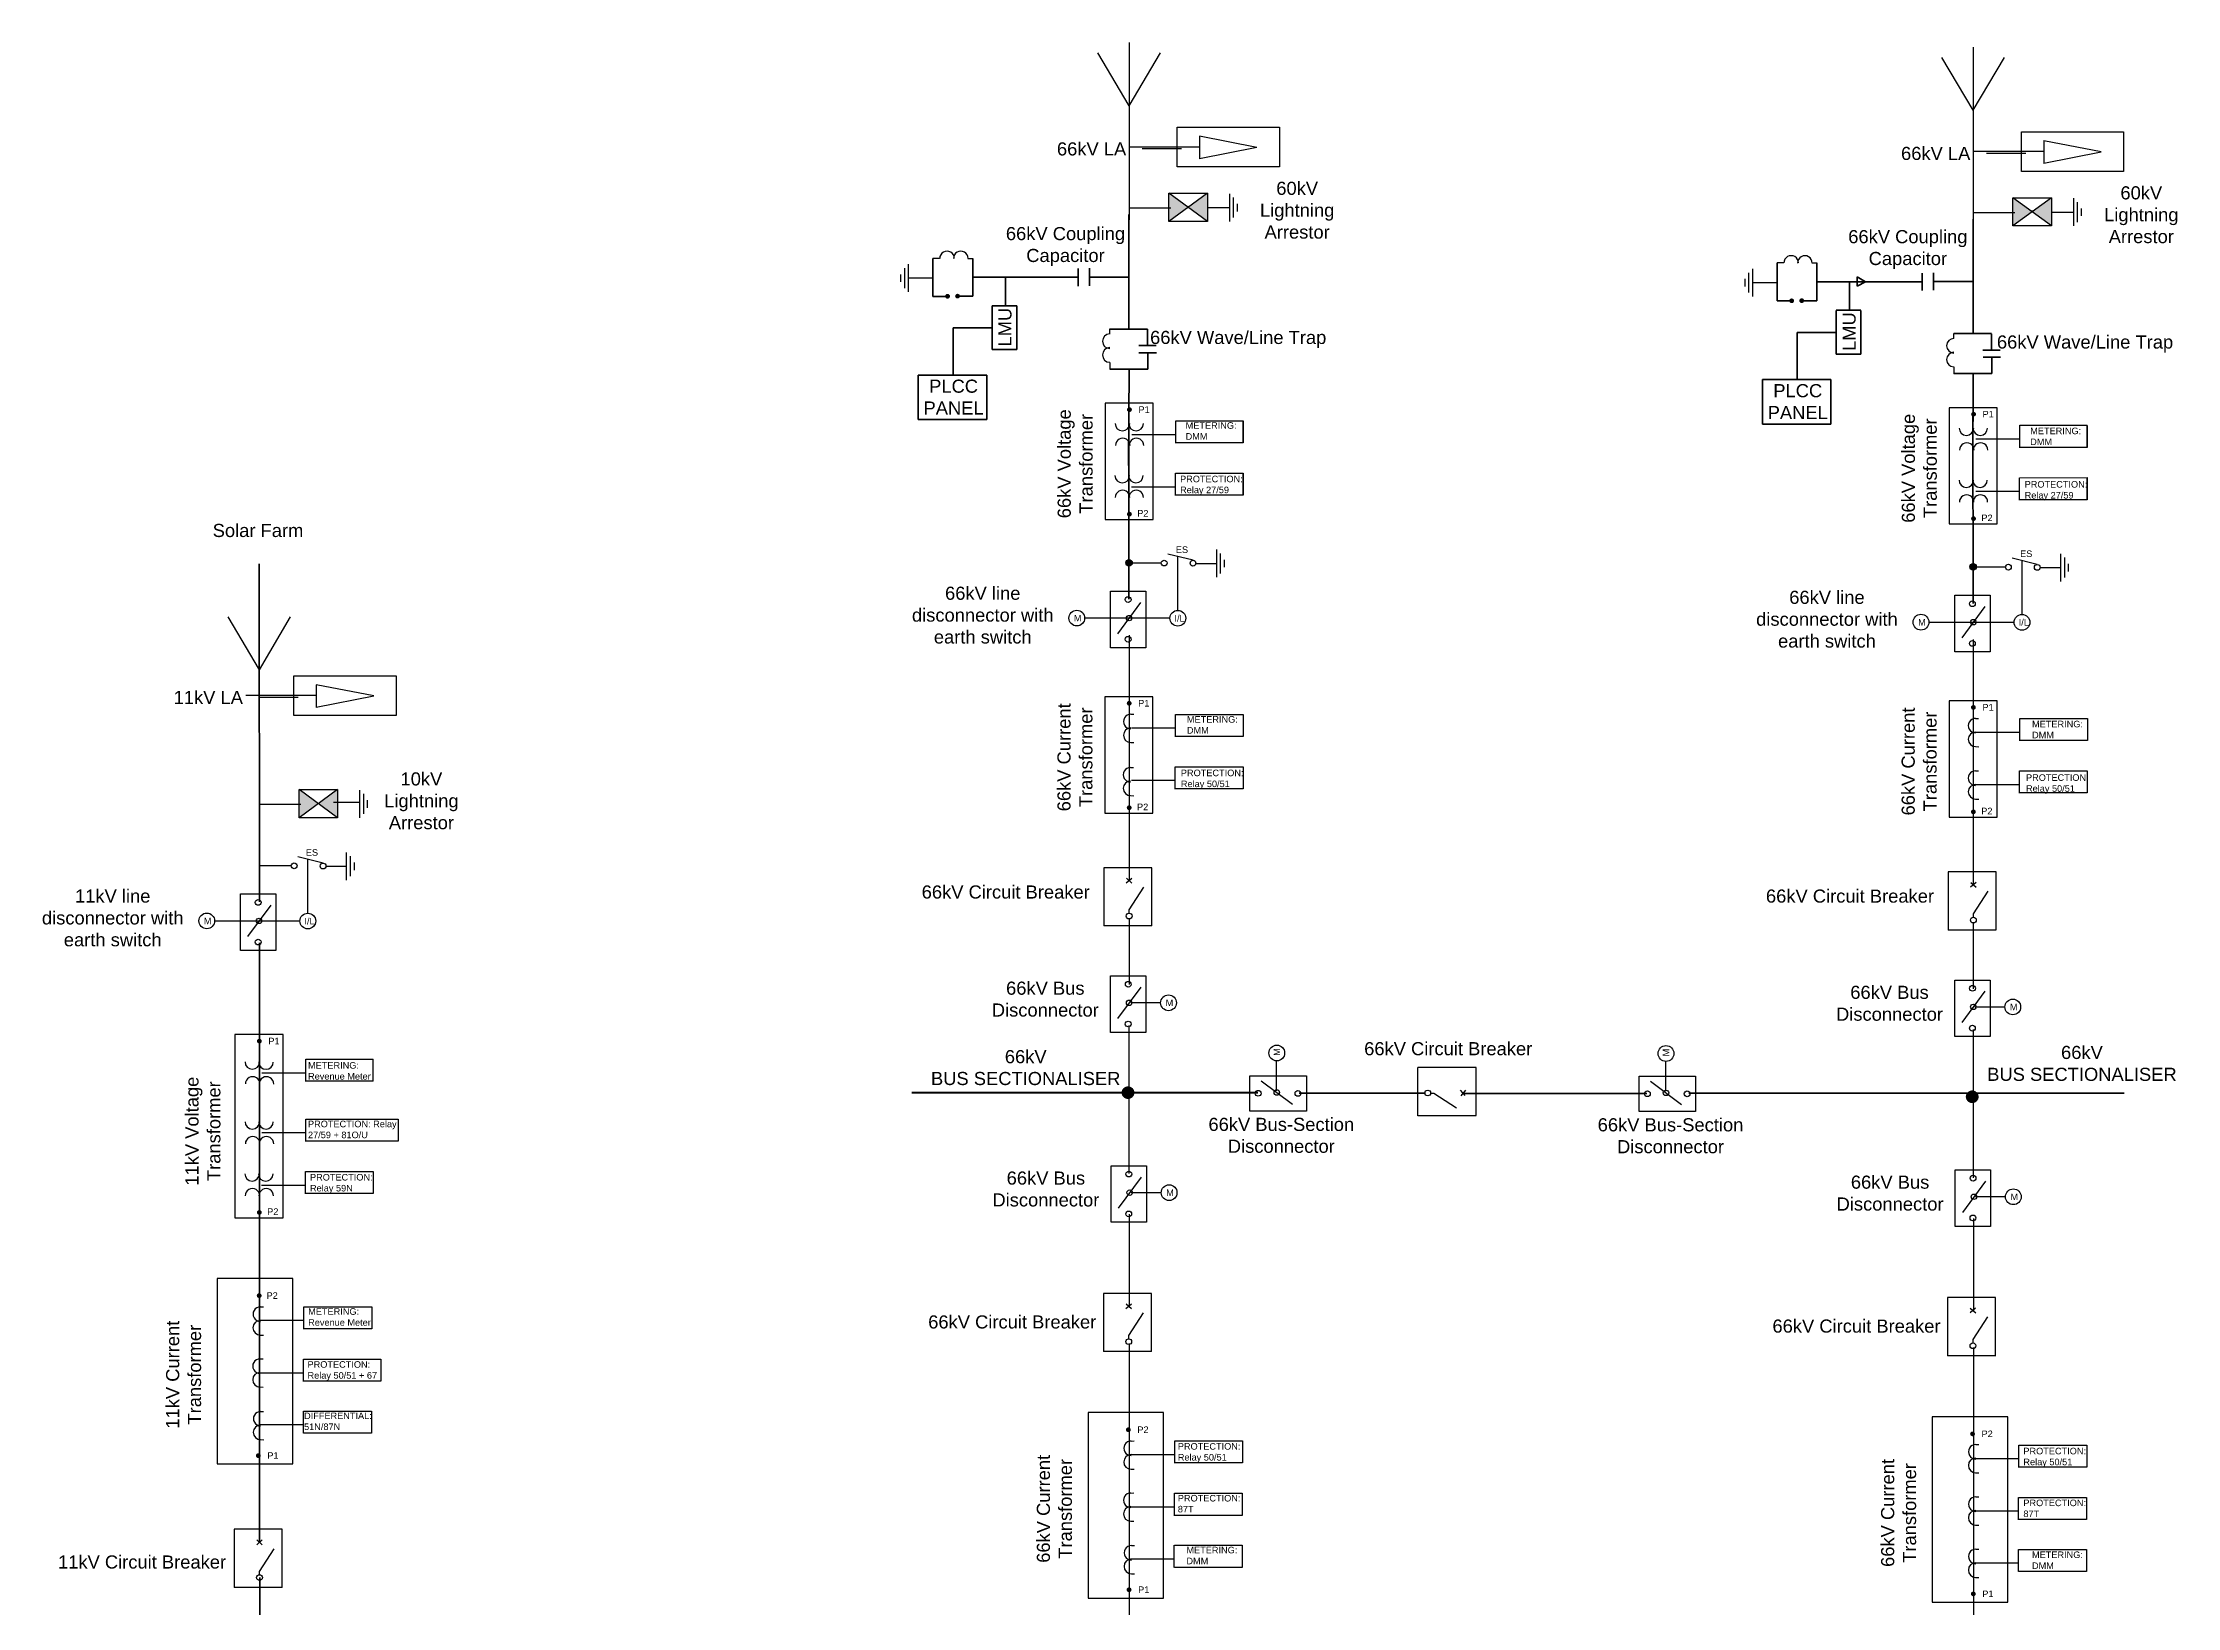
# Model space of a CAD drawing. Header units: millimetres. Extents: x 2286 to 2753, y 1507 to 2073.
# Drawn here: x 2293.1 to 2699.8, y 1775 to 2073.2 of the extents above; entities that cross this region are included whole.
import ezdxf

# ---------------------------------------------------------------- set-up
doc = ezdxf.new("R2010")
doc.units = ezdxf.units.MM
doc.layers.add('Equipment', color=150, linetype='Continuous')
doc.layers.add('LT line', color=3, linetype='Continuous')
doc.styles.get("Standard").update_dxf_attribs({"font": 'arial.ttf'})

# ---------------------------------------------------------------- blocks, each defined once
blk = doc.blocks.new('Line Disconnector with ES')
for p, q in [((2660.9, 1973.3), (2667.02, 1973.3)), ((2673.07, 1973.75), (2668.3, 1974.93)), ((2670.19, 1964.21), (2670.19, 1974.41)), ((2673.56, 1973.17), (2677.54, 1973.17)), ((2652.39, 1962.77), (2668.7, 1962.77))]:
    blk.add_line(p, q)
for centre in [(2650.92, 1962.74), (2670.17, 1962.71)]:
    blk.add_circle(centre, 1.5)
at = {"layer": 'Equipment', "color": 0}
blk.add_line((2663.1, 1965.71), (2658.68, 1959.77), dxfattribs=at)
blk.add_lwpolyline([(2657.35, 1967.86), (2664.07, 1967.86), (2664.07, 1957.1), (2657.35, 1957.1)], close=True, dxfattribs=at)
for centre, radius in [((2667.57, 1973.23), 0.55), ((2673.07, 1973.19), 0.55), ((2660.71, 1966.26), 0.55), ((2660.89, 1962.74), 0.525), ((2660.71, 1958.7), 0.55)]:
    blk.add_circle(centre, radius, dxfattribs=at)
at = {"layer": 'LT line', "color": 0}
for p, q in [((2677.57, 1970.51), (2677.57, 1975.79)), ((2678.31, 1971.26), (2678.31, 1975.04)), ((2679.04, 1972.43), (2679.04, 1973.87))]:
    blk.add_line(p, q, dxfattribs=at)
at = {"char_height": 1.25, "attachment_point": 1}
for s, width, insert in [('ES', 0.4788, (2669.8, 1976.41)), ('M', 0.4788, (2650.37, 1963.35)), ('I/L', 1.25, (2669.53, 1963.32))]:
    blk.add_mtext_dynamic_manual_height_columns(s, width=width, gutter_width=6.25, heights=[0], dxfattribs=dict(at, insert=insert))
blk = doc.blocks.new('Circuit Breaker')
for p, q in [((2665.22, 1915.17), (2656.07, 1915.17)), ((2656.07, 1915.17), (2656.07, 1904.06)), ((2661.41, 1913.13), (2660.37, 1912.21)), ((2660.4, 1913.15), (2661.42, 1912.25)), ((2660.9, 1907.13), (2663.7, 1911.47)), ((2665.22, 1904.09), (2665.22, 1915.17)), ((2665.22, 1904.06), (2656.07, 1904.06)), ((2660.9, 1906.42), (2660.9, 1907.13))]:
    blk.add_line(p, q)
at = {"layer": 'Equipment', "color": 0}
blk.add_circle((2660.9, 1905.96), 0.55, dxfattribs=at)
blk = doc.blocks.new('Line Disconnector')
blk.add_line((2661.32, 1853.26), (2667.01, 1853.26))
blk.add_circle((2668.52, 1853.23), 1.5)
at = {"layer": 'Equipment', "color": 0}
blk.add_line((2663.21, 1856.2), (2658.8, 1850.26), dxfattribs=at)
blk.add_lwpolyline([(2657.46, 1858.35), (2664.18, 1858.35), (2664.18, 1847.59), (2657.46, 1847.59)], close=True, dxfattribs=at)
for centre in [(2660.84, 1856.78), (2660.82, 1849.19)]:
    blk.add_circle(centre, 0.55, dxfattribs=at)
at = {"insert": (2667.97, 1853.84), "char_height": 1.25, "attachment_point": 1}
blk.add_mtext_dynamic_manual_height_columns('M', width=0.4788, gutter_width=6.25, heights=[0], dxfattribs=at)
blk = doc.blocks.new('Current Transformer')
for p, q in [((2661.31, 1944.39), (2661.9, 1944.41)), ((2661.31, 1939.03), (2661.93, 1939.01))]:
    blk.add_line(p, q)
at = {"layer": 'Equipment', "color": 0}
for centre, radius, start, end in [((2661.31, 1943.02), 1.38, 89.3953, 270.4059), ((2661.32, 1940.42), 1.39, 89.9015, 269.9015)]:
    blk.add_arc(centre, radius, start, end, dxfattribs=at)
blk = doc.blocks.new('LMU')
h = blk.add_hatch(color=256)
h.dxf.hatch_style = 1
h.paths.add_polyline_path([(2626.3, 2024.44, 0.417585), (2625.82, 2023.99, 0.417585), (2626.3, 2023.54)])
h.paths.add_polyline_path([(2626.3, 2024.44), (2626.3, 2023.54, 0.395562), (2626.75, 2023.99, 0.395562)])
h = blk.add_hatch(color=256)
h.dxf.hatch_style = 1
h.paths.add_polyline_path([(2628.21, 2024.47, 0.417585), (2627.73, 2024.02, 0.417585), (2628.21, 2023.56)])
h.paths.add_polyline_path([(2628.21, 2024.47), (2628.21, 2023.56, 0.395562), (2628.66, 2024.02, 0.395562)])
for p, q in [((2624.76, 2031.2), (2623.49, 2031.2)), ((2630.16, 2031.2), (2631.11, 2031.2)), ((2623.5, 2027.43), (2618.84, 2027.43))]:
    blk.add_line(p, q)
at = {"lineweight": 35}
for p, q in [((2623.5, 2023.97), (2623.5, 2031.2)), ((2631.11, 2031.21), (2631.11, 2024.01)), ((2640.43, 2027.61), (2631.12, 2027.61)), ((2637.32, 2027.58), (2637.32, 2022.08)), ((2640.37, 2027.6), (2638.74, 2028.57)), ((2638.74, 2028.57), (2638.74, 2026.77)), ((2638.74, 2026.77), (2640.37, 2027.62)), ((2626.6, 2023.97), (2623.5, 2023.97)), ((2627.99, 2024.01), (2631.09, 2024.01)), ((2639.47, 2022.18), (2634.76, 2022.18)), ((2634.76, 2022.16), (2634.76, 2013.84)), ((2637.32, 2022.18), (2639.47, 2022.18)), ((2639.47, 2013.84), (2639.47, 2022.16)), ((2634.76, 2013.84), (2639.47, 2013.84))]:
    blk.add_line(p, q, dxfattribs=at)
at = {"layer": 'Equipment', "color": 0}
for centre in [(2626.19, 2031.2), (2628.8, 2031.19)]:
    blk.add_arc(centre, 1.39, 359.9015, 179.9015, dxfattribs=at)
at = {"layer": 'LT line', "color": 0}
for p, q in [((2618.07, 2029.34), (2618.07, 2025.56)), ((2618.81, 2030.09), (2618.81, 2024.81)), ((2617.34, 2028.17), (2617.34, 2026.73))]:
    blk.add_line(p, q, dxfattribs=at)
at = {"insert": (2635.97, 2013.08), "char_height": 2.5, "attachment_point": 1, "rotation": 90}
blk.add_mtext_dynamic_manual_height_columns('\\pxqc;LMU', width=10.0734, gutter_width=12.5, heights=[3.82], dxfattribs=at)
blk = doc.blocks.new('PLCC')
at = {"lineweight": 35}
for p, q in [((2633.75, 2008.97), (2620.72, 2008.97)), ((2620.72, 2008.97), (2620.72, 2000.48)), ((2633.75, 2000.48), (2633.75, 2008.97)), ((2620.72, 2000.48), (2633.75, 2000.48))]:
    blk.add_line(p, q, dxfattribs=at)
at = {"insert": (2621.64, 2008.11), "char_height": 2.5, "attachment_point": 1}
blk.add_mtext_dynamic_manual_height_columns('\\pxqc;PLCC PANEL', width=11.6038, gutter_width=12.5, heights=[7.54], dxfattribs=at)
blk = doc.blocks.new('Voltage Transformer')
at = {"layer": 'Equipment', "color": 0}
for centre, start, end in [((2659.59, 1999.74), 179.9015, 359.9015), ((2659.66, 1995.54), 359.9015, 179.9015), ((2662.2, 1999.74), 179.9015, 359.9015), ((2662.27, 1995.53), 359.9015, 179.9015)]:
    blk.add_arc(centre, 1.39, start, end, dxfattribs=at)
blk = doc.blocks.new('Wave Trap')
at = {"lineweight": 35}
for p, q in [((2657.17, 2017.73), (2664.37, 2017.73)), ((2664.37, 2014.6), (2664.37, 2017.71)), ((2662.7, 2014.6), (2666.03, 2014.6)), ((2666.08, 2013.22), (2662.75, 2013.22)), ((2664.41, 2013.22), (2664.41, 2010.12)), ((2664.41, 2010.12), (2657.18, 2010.12))]:
    blk.add_line(p, q, dxfattribs=at)
for p, q in [((2657.18, 2016.78), (2657.18, 2017.73)), ((2657.18, 2011.38), (2657.18, 2010.1))]:
    blk.add_line(p, q)
at = {"layer": 'Equipment', "color": 0}
for centre in [(2657.19, 2015.41), (2657.18, 2012.8)]:
    blk.add_arc(centre, 1.39, 89.9015, 269.9015, dxfattribs=at)
blk = doc.blocks.new('Coupling capacitor')
at = {"lineweight": 35}
for p, q in [((2651.16, 2025.94), (2651.16, 2029.28)), ((2653.32, 2029.33), (2653.32, 2025.99)), ((2637.45, 2027.61), (2651.04, 2027.61)), ((2653.32, 2027.66), (2660.83, 2027.66))]:
    blk.add_line(p, q, dxfattribs=at)
blk = doc.blocks.new('DMM')
for p, q in [((2508.95, 1996.86), (2508.95, 2001.12)), ((2508.95, 2001.12), (2521.78, 2001.12)), ((2521.78, 1996.91), (2508.95, 1996.91))]:
    blk.add_line(p, q)
at = {"lineweight": 35}
blk.add_line((2521.78, 2001.09), (2521.78, 1996.93), dxfattribs=at)
at = {"insert": (2510.83, 2000.85), "char_height": 1.25, "width": 8.9777, "attachment_point": 1}
blk.add_mtext('METERING: DMM', dxfattribs=at)
blk = doc.blocks.new('Relay 27 59')
for p, q in [((2508.9, 1991.14), (2521.78, 1991.15)), ((2508.9, 1986.87), (2508.9, 1991.14)), ((2521.78, 1986.92), (2508.9, 1986.93))]:
    blk.add_line(p, q)
at = {"lineweight": 35}
blk.add_line((2521.78, 1991.15), (2521.78, 1986.92), dxfattribs=at)
at = {"insert": (2509.77, 1990.66), "char_height": 1.25, "width": 11.1698, "attachment_point": 1}
blk.add_mtext('PROTECTION: Relay 27/59', dxfattribs=at)
blk = doc.blocks.new('Relay 50 51')
for p, q in [((2508.85, 1930.92), (2508.85, 1935.18)), ((2508.85, 1935.18), (2521.76, 1935.18)), ((2521.76, 1935.18), (2521.76, 1930.97)), ((2521.76, 1930.97), (2508.85, 1930.97))]:
    blk.add_line(p, q)
at = {"insert": (2509.92, 1934.64), "char_height": 1.25, "width": 11.1698, "attachment_point": 1}
blk.add_mtext('PROTECTION: Relay 50/51', dxfattribs=at)
blk = doc.blocks.new('87T')
for p, q in [((2508.69, 1792.45), (2508.69, 1796.72)), ((2508.69, 1796.72), (2521.6, 1796.72)), ((2521.6, 1796.72), (2521.6, 1792.51)), ((2521.6, 1792.51), (2508.69, 1792.51))]:
    blk.add_line(p, q)
at = {"insert": (2509.34, 1796.41), "char_height": 1.25, "width": 11.1698, "attachment_point": 1}
blk.add_mtext('PROTECTION: 87T', dxfattribs=at)
blk = doc.blocks.new('Revenue Meter')
for p, q in [((2343.2, 1875.18), (2343.2, 1879.45)), ((2343.2, 1879.45), (2356.02, 1879.45)), ((2355.98, 1879.45), (2355.98, 1875.24)), ((2356.02, 1875.24), (2343.2, 1875.24))]:
    blk.add_line(p, q)
at = {"insert": (2343.64, 1878.9), "char_height": 1.25, "width": 16.4983, "attachment_point": 1}
blk.add_mtext('METERING: Revenue Meter', dxfattribs=at)
blk = doc.blocks.new('relay 27 59 and 81 OU')
for p, q in [((2343.2, 1863.78), (2343.2, 1868.04)), ((2343.2, 1868.04), (2360.79, 1868.04)), ((2360.79, 1868.04), (2360.79, 1863.83)), ((2360.79, 1863.83), (2343.2, 1863.83))]:
    blk.add_line(p, q)
at = {"insert": (2343.63, 1867.73), "char_height": 1.25, "width": 18.2157, "attachment_point": 1}
blk.add_mtext('PROTECTION: Relay 27/59 + 81O/U', dxfattribs=at)
blk = doc.blocks.new('Relay 59N')
for p, q in [((2343.14, 1858.05), (2356.02, 1858.07)), ((2343.14, 1853.79), (2343.14, 1858.05)), ((2356.04, 1858.07), (2356.04, 1853.84)), ((2356.02, 1853.84), (2343.14, 1853.85))]:
    blk.add_line(p, q)
at = {"insert": (2344.01, 1857.58), "char_height": 1.25, "width": 11.1698, "attachment_point": 1}
blk.add_mtext('PROTECTION: Relay 59N', dxfattribs=at)
blk = doc.blocks.new('Relay 50 51 and 67')
for p, q in [((2342.8, 1818.02), (2342.8, 1822.29)), ((2342.8, 1822.29), (2357.51, 1822.29)), ((2357.51, 1822.29), (2357.51, 1818.08)), ((2357.51, 1818.08), (2342.8, 1818.08))]:
    blk.add_line(p, q)
at = {"insert": (2343.54, 1821.9), "char_height": 1.25, "width": 15.792, "attachment_point": 1}
blk.add_mtext('PROTECTION: Relay 50/51 + 67', dxfattribs=at)
blk = doc.blocks.new('Differential 51N 87')
for p, q in [((2342.75, 1808.18), (2342.75, 1812.39)), ((2342.79, 1812.39), (2355.7, 1812.39)), ((2355.7, 1812.39), (2355.7, 1808.18)), ((2355.7, 1808.18), (2342.79, 1808.18))]:
    blk.add_line(p, q)
at = {"insert": (2342.88, 1812.11), "char_height": 1.25, "width": 11.1698, "attachment_point": 1}
blk.add_mtext('DIFFERENTIAL: 51N/87N', dxfattribs=at)

msp = doc.modelspace()

# ---------------------------------------------------------------- hatches: boundary and pattern name
h = msp.add_hatch(color=256)
h.dxf.hatch_style = 1
h.paths.add_polyline_path([(2465.49, 2025.31, 0.417585), (2465, 2024.85, 0.417585), (2465.49, 2024.4)])
h.paths.add_polyline_path([(2465.49, 2025.31), (2465.49, 2024.4, 0.395562), (2465.94, 2024.85, 0.395562)])
h = msp.add_hatch(color=256)
h.dxf.hatch_style = 1
h.paths.add_polyline_path([(2467.4, 2025.33, 0.417585), (2466.91, 2024.88, 0.417585), (2467.4, 2024.43)])
h.paths.add_polyline_path([(2467.4, 2025.33), (2467.4, 2024.43, 0.395562), (2467.84, 2024.88, 0.395562)])
h = msp.add_hatch(color=256)
h.dxf.hatch_style = 1
h.paths.add_polyline_path([(2500.14, 2003.7, 0.417585), (2499.65, 2003.24, 0.417585), (2500.14, 2002.79)])
h.paths.add_polyline_path([(2500.14, 2003.7), (2500.14, 2002.79, 0.395562), (2500.59, 2003.24, 0.395562)])
h = msp.add_hatch(color=256)
h.dxf.hatch_style = 1
h.paths.add_polyline_path([(2660.95, 2002.83, 0.417585), (2660.47, 2002.38, 0.417585), (2660.95, 2001.93)])
h.paths.add_polyline_path([(2660.95, 2002.83), (2660.95, 2001.93, 0.395562), (2661.4, 2002.38, 0.395562)])
h = msp.add_hatch(color=256)
h.dxf.hatch_style = 1
h.paths.add_polyline_path([(2500.14, 1983.79, 0.417585), (2499.65, 1983.33, 0.417585), (2500.14, 1982.88)])
h.paths.add_polyline_path([(2500.14, 1983.79), (2500.14, 1982.88, 0.395562), (2500.59, 1983.33, 0.395562)])
h = msp.add_hatch(color=256)
h.dxf.hatch_style = 1
h.paths.add_polyline_path([(2660.95, 1982.92, 0.417585), (2660.47, 1982.47, 0.417585), (2660.95, 1982.02)])
h.paths.add_polyline_path([(2660.95, 1982.92), (2660.95, 1982.02, 0.395562), (2661.4, 1982.47, 0.395562)])
h = msp.add_hatch(color=256)
h.dxf.hatch_style = 1
h.paths.add_polyline_path([(2500.06, 1974.67, 0.417585), (2499.42, 1974.06, 0.417585), (2500.06, 1973.46)])
h.paths.add_polyline_path([(2500.06, 1974.67), (2500.06, 1973.46, 0.395562), (2500.66, 1974.06, 0.395562)])
h = msp.add_hatch(color=256)
h.dxf.hatch_style = 1
h.paths.add_polyline_path([(2660.89, 1973.89, 0.417585), (2660.25, 1973.28, 0.417585), (2660.89, 1972.68)])
h.paths.add_polyline_path([(2660.89, 1973.89), (2660.89, 1972.68, 0.395562), (2661.49, 1973.28, 0.395562)])
h = msp.add_hatch(color=256)
h.dxf.hatch_style = 1
h.paths.add_polyline_path([(2500.09, 1947.74, 0.417585), (2499.61, 1947.29, 0.417585), (2500.09, 1946.83)])
h.paths.add_polyline_path([(2500.09, 1947.74), (2500.09, 1946.83, 0.395562), (2500.54, 1947.29, 0.395562)])
h = msp.add_hatch(color=256)
h.dxf.hatch_style = 1
h.paths.add_polyline_path([(2660.93, 1946.96, 0.417585), (2660.44, 1946.5, 0.417585), (2660.93, 1946.05)])
h.paths.add_polyline_path([(2660.93, 1946.96), (2660.93, 1946.05, 0.395562), (2661.37, 1946.5, 0.395562)])
h = msp.add_hatch(color=256)
h.dxf.hatch_style = 1
h.paths.add_polyline_path([(2500.09, 1927.83, 0.417585), (2499.61, 1927.38, 0.417585), (2500.09, 1926.92)])
h.paths.add_polyline_path([(2500.09, 1927.83), (2500.09, 1926.92, 0.395562), (2500.54, 1927.38, 0.395562)])
h = msp.add_hatch(color=256)
h.dxf.hatch_style = 1
h.paths.add_polyline_path([(2660.93, 1927.05, 0.417585), (2660.44, 1926.59, 0.417585), (2660.93, 1926.14)])
h.paths.add_polyline_path([(2660.93, 1927.05), (2660.93, 1926.14, 0.395562), (2661.37, 1926.59, 0.395562)])
h = msp.add_hatch(color=256)
h.dxf.hatch_style = 1
h.paths.add_polyline_path([(2334.38, 1883.36, 0.417585), (2333.9, 1882.9, 0.417585), (2334.38, 1882.45)])
h.paths.add_polyline_path([(2334.38, 1883.36), (2334.38, 1882.45, 0.395562), (2334.83, 1882.9, 0.395562)])
h = msp.add_hatch(color=256)
h.dxf.hatch_style = 1
h.paths.add_polyline_path([(2499.9, 1874.28, 0.417585), (2498.61, 1873.08, 0.417585), (2499.9, 1871.87)])
h.paths.add_polyline_path([(2499.9, 1874.28), (2499.9, 1871.87, 0.395562), (2501.1, 1873.08, 0.395562)])
h = msp.add_hatch(color=256)
h.dxf.hatch_style = 1
h.paths.add_polyline_path([(2660.74, 1873.5, 0.417585), (2659.45, 1872.29, 0.417585), (2660.74, 1871.08)])
h.paths.add_polyline_path([(2660.74, 1873.5), (2660.74, 1871.08, 0.395562), (2661.93, 1872.29, 0.395562)])
h = msp.add_hatch(color=256)
h.dxf.hatch_style = 1
h.paths.add_polyline_path([(2334.38, 1850.7, 0.417585), (2333.9, 1850.25, 0.417585), (2334.38, 1849.8)])
h.paths.add_polyline_path([(2334.38, 1850.7), (2334.38, 1849.8, 0.395562), (2334.83, 1850.25, 0.395562)])
h = msp.add_hatch(color=256)
h.dxf.hatch_style = 1
h.paths.add_polyline_path([(2334.35, 1834.85, 0.417585), (2333.86, 1834.39, 0.417585), (2334.35, 1833.94)])
h.paths.add_polyline_path([(2334.35, 1834.85), (2334.35, 1833.94, 0.395562), (2334.8, 1834.39, 0.395562)])
h = msp.add_hatch(color=256)
h.dxf.hatch_style = 1
h.paths.add_polyline_path([(2499.93, 1809.28, 0.417585), (2499.45, 1808.82, 0.417585), (2499.93, 1808.37)])
h.paths.add_polyline_path([(2499.93, 1809.28), (2499.93, 1808.37, 0.395562), (2500.38, 1808.82, 0.395562)])
h = msp.add_hatch(color=256)
h.dxf.hatch_style = 1
h.paths.add_polyline_path([(2660.76, 1808.49, 0.417585), (2660.28, 1808.04, 0.417585), (2660.76, 1807.59)])
h.paths.add_polyline_path([(2660.76, 1808.49), (2660.76, 1807.59, 0.395562), (2661.21, 1808.04, 0.395562)])
h = msp.add_hatch(color=256)
h.dxf.hatch_style = 1
h.paths.add_polyline_path([(2334.18, 1804.35, 0.417585), (2333.69, 1803.9, 0.417585), (2334.18, 1803.45)])
h.paths.add_polyline_path([(2334.18, 1804.35), (2334.18, 1803.45, 0.395562), (2334.62, 1803.9, 0.395562)])
h = msp.add_hatch(color=256)
h.dxf.hatch_style = 1
h.paths.add_polyline_path([(2500.07, 1778.79, 0.417585), (2499.58, 1778.33, 0.417585), (2500.07, 1777.88)])
h.paths.add_polyline_path([(2500.07, 1778.79), (2500.07, 1777.88, 0.395562), (2500.52, 1778.33, 0.395562)])
h = msp.add_hatch(color=256)
h.dxf.hatch_style = 1
h.paths.add_polyline_path([(2660.9, 1778, 0.417585), (2660.42, 1777.55, 0.417585), (2660.9, 1777.09)])
h.paths.add_polyline_path([(2660.9, 1778), (2660.9, 1777.09, 0.395562), (2661.35, 1777.55, 0.395562)])
at = {"layer": 'Equipment'}
h = msp.add_hatch(color=0, dxfattribs=at)
h.dxf.hatch_style = 1
h.paths.add_polyline_path([(2514.98, 2044.5), (2511.3, 2041.8), (2514.98, 2039.11)])
h.paths.add_polyline_path([(2511.3, 2041.8), (2507.63, 2044.5), (2507.63, 2039.11)])
h = msp.add_hatch(color=0, dxfattribs=at)
h.dxf.hatch_style = 1
h.paths.add_polyline_path([(2675.8, 2043.64), (2672.12, 2040.94), (2675.8, 2038.25)])
h.paths.add_polyline_path([(2672.12, 2040.94), (2668.45, 2043.64), (2668.45, 2038.25)])
h = msp.add_hatch(color=0, dxfattribs=at)
h.dxf.hatch_style = 1
h.paths.add_polyline_path([(2349.28, 1930.85), (2345.6, 1928.15), (2349.28, 1925.46)])
h.paths.add_polyline_path([(2345.6, 1928.15), (2341.92, 1930.85), (2341.92, 1925.46)])

# ---------------------------------------------------------------- linework, layer by layer
for p, q in [((2500.06, 2061.17), (2494.1, 2071.25)), ((2500.06, 2073.19), (2500.06, 2039.41)), ((2500.06, 2061.17), (2506.02, 2071.25)), ((2660.88, 2060.31), (2654.92, 2070.38)), ((2660.88, 2072.32), (2660.88, 2038.55)), ((2660.88, 2060.31), (2666.84, 2070.38)), ((2513.48, 2055.43), (2524.42, 2053.29)), ((2513.48, 2055.38), (2513.48, 2051.04)), ((2674.3, 2054.57), (2685.24, 2052.43)), ((2674.3, 2054.51), (2674.3, 2050.18)), ((2513.43, 2053.29), (2500.06, 2053.29)), ((2502.56, 2053.02), (2510.05, 2053.02)), ((2513.48, 2051.1), (2524.42, 2053.24)), ((2674.24, 2052.43), (2660.88, 2052.43)), ((2663.38, 2052.15), (2670.87, 2052.15)), ((2674.3, 2050.23), (2685.24, 2052.37)), ((2500.06, 2041.69), (2507.98, 2041.69)), ((2514.96, 2041.78), (2519.19, 2041.78)), ((2660.87, 2040.82), (2668.79, 2040.82)), ((2675.77, 2040.91), (2680, 2040.91)), ((2463.94, 2032.07), (2462.67, 2032.07)), ((2469.34, 2032.07), (2470.29, 2032.07)), ((2462.69, 2028.3), (2458.02, 2028.3)), ((2496.36, 2017.64), (2496.36, 2018.59)), ((2496.36, 2012.24), (2496.36, 2010.97)), ((2504.63, 2004.49), (2495.48, 2004.49)), ((2495.48, 2004.49), (2495.48, 1982.33)), ((2504.63, 1982.33), (2504.63, 2004.49)), ((2665.45, 2003.62), (2656.3, 2003.62)), ((2656.3, 2003.62), (2656.3, 1981.46)), ((2665.45, 1981.46), (2665.45, 2003.62)), ((2500.59, 1998.54), (2508.95, 1998.54)), ((2661.4, 1997.68), (2669.77, 1997.68)), ((2669.77, 1995.99), (2669.77, 2000.26)), ((2669.77, 2000.26), (2682.6, 2000.26)), ((2682.6, 1996.05), (2669.77, 1996.05)), ((2669.71, 1990.27), (2682.6, 1990.29)), ((2669.71, 1986.01), (2669.71, 1990.27)), ((2500.53, 1988.56), (2508.9, 1988.56)), ((2661.35, 1987.69), (2669.71, 1987.69)), ((2682.6, 1986.05), (2669.71, 1986.06)), ((2495.48, 1982.33), (2504.63, 1982.33)), ((2656.3, 1981.46), (2665.45, 1981.46)), ((2500.07, 1974.08), (2506.19, 1974.08)), ((2512.24, 1974.54), (2507.46, 1975.72)), ((2509.36, 1964.99), (2509.36, 1975.19)), ((2512.73, 1973.95), (2516.71, 1973.95)), ((2334.36, 1953.67), (2328.41, 1963.75)), ((2334.36, 1953.67), (2340.32, 1963.75)), ((2491.55, 1963.55), (2507.87, 1963.55)), ((2500.06, 1960.24), (2500.06, 1913.54)), ((2660.89, 1959.46), (2660.89, 1912.75)), ((2345.15, 1948.74), (2331.79, 1948.74)), ((2334.29, 1948.47), (2341.77, 1948.47)), ((2345.2, 1950.89), (2356.14, 1948.74)), ((2345.2, 1950.83), (2345.2, 1946.49)), ((2345.2, 1946.55), (2356.14, 1948.69)), ((2504.58, 1948.53), (2495.43, 1948.53)), ((2495.43, 1948.53), (2495.43, 1926.37)), ((2504.58, 1926.37), (2504.58, 1948.53)), ((2500.36, 1945.18), (2500.95, 1945.2)), ((2508.91, 1940.9), (2508.91, 1945.17)), ((2508.91, 1945.17), (2521.82, 1945.17)), ((2521.82, 1945.17), (2521.82, 1940.96)), ((2665.42, 1947.75), (2656.27, 1947.75)), ((2656.27, 1947.75), (2656.27, 1925.59)), ((2665.42, 1925.59), (2665.42, 1947.75)), ((2669.74, 1940.12), (2669.74, 1944.38)), ((2669.74, 1944.38), (2682.65, 1944.38)), ((2682.65, 1944.38), (2682.65, 1940.17)), ((2500.36, 1939.81), (2500.97, 1939.8)), ((2500.54, 1942.58), (2508.91, 1942.58)), ((2521.82, 1940.96), (2508.91, 1940.96)), ((2661.38, 1941.8), (2669.74, 1941.8)), ((2682.65, 1940.17), (2669.74, 1940.17)), ((2500.32, 1935.05), (2500.9, 1935.07)), ((2500.49, 1932.6), (2508.85, 1932.6)), ((2661.31, 1934.39), (2661.9, 1934.41)), ((2661.32, 1931.82), (2669.69, 1931.82)), ((2669.69, 1930.13), (2669.69, 1934.4)), ((2669.69, 1934.4), (2682.6, 1934.4)), ((2682.6, 1934.4), (2682.6, 1930.19)), ((2334.35, 1928.04), (2342.27, 1928.04)), ((2348.49, 1928.41), (2353.52, 1928.41)), ((2500.32, 1929.69), (2500.93, 1929.67)), ((2661.31, 1929.03), (2661.93, 1929.01)), ((2682.6, 1930.19), (2669.69, 1930.19)), ((2495.43, 1926.37), (2504.58, 1926.37)), ((2656.27, 1925.59), (2665.42, 1925.59)), ((2334.39, 1916.37), (2340.44, 1916.37)), ((2346.5, 1916.83), (2341.72, 1918)), ((2343.62, 1907.28), (2343.62, 1917.48)), ((2346.99, 1916.24), (2350.96, 1916.24)), ((2504.38, 1915.95), (2495.23, 1915.95)), ((2495.23, 1915.95), (2495.23, 1904.84)), ((2504.38, 1904.87), (2504.38, 1915.95)), ((2500.57, 1913.91), (2499.53, 1913)), ((2499.56, 1913.94), (2500.59, 1913.03)), ((2500.07, 1907.92), (2502.87, 1912.25)), ((2500.07, 1907.21), (2500.07, 1907.92)), ((2325.81, 1905.84), (2342.12, 1905.84)), ((2504.39, 1904.84), (2495.24, 1904.84)), ((2500.06, 1906.17), (2500.06, 1893.66)), ((2660.89, 1905.39), (2660.89, 1892.88)), ((2500.37, 1890.23), (2506.07, 1890.23)), ((2661.21, 1889.44), (2666.91, 1889.44)), ((2338.87, 1884.15), (2329.72, 1884.15)), ((2329.72, 1884.15), (2329.72, 1849.25)), ((2338.87, 1849.25), (2338.87, 1884.15)), ((2500.03, 1885.89), (2500.03, 1857.65)), ((2660.87, 1885.11), (2660.87, 1856.87)), ((2528.16, 1873.43), (2528.16, 1879.13)), ((2602.31, 1873.34), (2602.31, 1879.04)), ((2334.83, 1876.87), (2343.2, 1876.87)), ((2566.15, 1877.85), (2555.04, 1877.85)), ((2555.04, 1868.69), (2555.04, 1877.84)), ((2566.15, 1868.7), (2566.15, 1877.85)), ((2557.41, 1873.01), (2558.12, 1873.01)), ((2558.12, 1873.01), (2562.45, 1870.21)), ((2564.11, 1872.51), (2563.2, 1873.55)), ((2564.14, 1873.52), (2563.23, 1872.49)), ((2555.07, 1868.7), (2566.15, 1868.7)), ((2334.83, 1865.46), (2343.2, 1865.46)), ((2334.77, 1855.47), (2343.14, 1855.47)), ((2500.48, 1854.04), (2506.18, 1854.04)), ((2329.72, 1849.25), (2338.87, 1849.25)), ((2500.1, 1849.91), (2500.1, 1832.26)), ((2660.93, 1849.12), (2660.93, 1831.48)), ((2340.71, 1837.65), (2326.34, 1837.65)), ((2326.34, 1837.65), (2326.34, 1802.32)), ((2340.71, 1802.32), (2340.71, 1837.65)), ((2504.31, 1834.83), (2495.16, 1834.83)), ((2495.16, 1834.83), (2495.16, 1823.72)), ((2504.31, 1823.76), (2504.31, 1834.83)), ((2334.54, 1832.25), (2335.12, 1832.27)), ((2342.85, 1828.01), (2342.85, 1832.27)), ((2342.85, 1832.27), (2355.77, 1832.27)), ((2355.77, 1832.27), (2355.77, 1828.06)), ((2500.5, 1832.79), (2499.46, 1831.88)), ((2499.49, 1832.82), (2500.51, 1831.91)), ((2499.99, 1826.8), (2502.79, 1831.13)), ((2665.14, 1834.05), (2655.99, 1834.05)), ((2655.99, 1834.05), (2655.99, 1822.94)), ((2661.33, 1832.01), (2660.29, 1831.1)), ((2660.32, 1832.03), (2661.35, 1831.13)), ((2660.83, 1826.01), (2663.63, 1830.35)), ((2665.14, 1822.97), (2665.14, 1834.05)), ((2334.49, 1829.69), (2342.85, 1829.69)), ((2334.54, 1826.88), (2335.15, 1826.86)), ((2355.77, 1828.06), (2342.85, 1828.06)), ((2499.99, 1826.09), (2499.99, 1826.8)), ((2660.83, 1825.31), (2660.83, 1826.01)), ((2334.48, 1822.34), (2335.06, 1822.36)), ((2504.32, 1823.72), (2495.17, 1823.72)), ((2500.09, 1825.28), (2500.09, 1744.06)), ((2665.15, 1822.94), (2656, 1822.94)), ((2660.92, 1824.5), (2660.92, 1743.28)), ((2334.43, 1819.71), (2342.8, 1819.71)), ((2334.48, 1816.98), (2335.09, 1816.96)), ((2334.43, 1809.81), (2342.79, 1809.81)), ((2334.6, 1812.31), (2335.18, 1812.33)), ((2506.6, 1812.09), (2492.23, 1812.09)), ((2492.23, 1812.09), (2492.23, 1776.75)), ((2506.6, 1776.75), (2506.6, 1812.09)), ((2667.44, 1811.3), (2653.07, 1811.3)), ((2653.07, 1811.3), (2653.07, 1775.97)), ((2667.44, 1775.97), (2667.44, 1811.3)), ((2334.6, 1806.95), (2335.21, 1806.93)), ((2500.43, 1806.68), (2501.01, 1806.7)), ((2508.75, 1802.44), (2508.75, 1806.7)), ((2508.75, 1806.7), (2521.66, 1806.7)), ((2521.66, 1806.7), (2521.66, 1802.5)), ((2661.34, 1806.01), (2661.92, 1806.03)), ((2669.58, 1801.66), (2669.58, 1805.92)), ((2669.58, 1805.92), (2682.49, 1805.92)), ((2682.49, 1805.92), (2682.49, 1801.71)), ((2326.34, 1802.32), (2340.71, 1802.32)), ((2500.38, 1804.12), (2508.75, 1804.12)), ((2521.66, 1802.5), (2508.75, 1802.5)), ((2661.21, 1803.34), (2669.58, 1803.34)), ((2682.49, 1801.71), (2669.58, 1801.71)), ((2500.43, 1801.31), (2501.04, 1801.3)), ((2661.34, 1800.64), (2661.95, 1800.63)), ((2500.32, 1794.14), (2508.69, 1794.14)), ((2500.37, 1796.77), (2500.96, 1796.79)), ((2661.34, 1796.03), (2661.92, 1796.05)), ((2669.52, 1791.67), (2669.52, 1795.93)), ((2669.52, 1795.93), (2682.44, 1795.93)), ((2682.44, 1795.93), (2682.44, 1791.73)), ((2338.71, 1789.86), (2329.56, 1789.86)), ((2329.56, 1789.86), (2329.56, 1778.75)), ((2338.71, 1778.78), (2338.71, 1789.86)), ((2500.37, 1791.41), (2500.98, 1791.39)), ((2661.16, 1793.35), (2669.52, 1793.35)), ((2661.34, 1790.67), (2661.95, 1790.65)), ((2682.44, 1791.73), (2669.52, 1791.73)), ((2334.89, 1787.82), (2333.86, 1786.9)), ((2333.89, 1787.84), (2334.91, 1786.93)), ((2334.39, 1781.82), (2337.19, 1786.15)), ((2500.49, 1786.74), (2501.07, 1786.76)), ((2508.65, 1782.61), (2508.65, 1786.82)), ((2508.68, 1786.82), (2521.59, 1786.82)), ((2521.59, 1786.82), (2521.59, 1782.61)), ((2661.34, 1786.05), (2661.92, 1786.07)), ((2669.48, 1781.83), (2669.48, 1786.03)), ((2669.52, 1786.03), (2682.43, 1786.03)), ((2682.43, 1786.03), (2682.43, 1781.83)), ((2334.39, 1781.11), (2334.39, 1781.82)), ((2500.32, 1784.24), (2508.68, 1784.24)), ((2500.49, 1781.38), (2501.1, 1781.36)), ((2521.59, 1782.61), (2508.68, 1782.61)), ((2661.15, 1783.45), (2669.52, 1783.45)), ((2682.43, 1781.83), (2669.52, 1781.83)), ((2338.71, 1778.75), (2329.56, 1778.75)), ((2661.34, 1780.69), (2661.95, 1780.67)), ((2492.23, 1776.75), (2506.6, 1776.75)), ((2653.07, 1775.97), (2667.44, 1775.97))]:
    msp.add_line(p, q)
at = {"lineweight": 35}
for p, q in [((2500.03, 2040.44), (2500.03, 2018.61)), ((2660.85, 2039.57), (2660.85, 2017.75)), ((2462.68, 2024.83), (2462.68, 2032.07)), ((2470.29, 2032.08), (2470.29, 2024.88)), ((2490.34, 2026.81), (2490.34, 2030.14)), ((2492.5, 2030.19), (2492.5, 2026.86)), ((2479.61, 2028.47), (2470.31, 2028.47)), ((2476.5, 2028.44), (2476.5, 2022.94)), ((2476.63, 2028.48), (2490.23, 2028.48)), ((2492.5, 2028.52), (2500.01, 2028.52)), ((2465.79, 2024.83), (2462.68, 2024.83)), ((2467.17, 2024.88), (2470.27, 2024.88)), ((2478.65, 2023.04), (2473.94, 2023.04)), ((2473.94, 2023.02), (2473.94, 2014.71)), ((2476.5, 2023.04), (2478.65, 2023.04)), ((2478.65, 2014.71), (2478.65, 2023.02)), ((2474.03, 2018.82), (2466.54, 2018.82)), ((2466.54, 2018.82), (2466.54, 2009.83)), ((2496.35, 2018.59), (2503.55, 2018.59)), ((2503.55, 2015.47), (2503.55, 2018.57)), ((2634.84, 2017.96), (2627.36, 2017.96)), ((2627.36, 2017.96), (2627.36, 2008.97)), ((2473.94, 2014.71), (2478.65, 2014.71)), ((2501.88, 2015.47), (2505.22, 2015.47)), ((2505.27, 2014.08), (2501.93, 2014.08)), ((2503.6, 2014.08), (2503.6, 2010.98)), ((2472.93, 2009.83), (2459.9, 2009.83)), ((2459.9, 2009.83), (2459.9, 2001.35)), ((2466.54, 2009.83), (2472.93, 2009.83)), ((2472.93, 2001.35), (2472.93, 2009.83)), ((2503.6, 2010.98), (2496.36, 2010.98)), ((2500.06, 2011), (2499.95, 1992.62)), ((2627.36, 2008.97), (2633.75, 2008.97)), ((2660.88, 2010.13), (2660.77, 1991.75)), ((2459.9, 2001.35), (2472.93, 2001.35)), ((2499.99, 2002.96), (2500.03, 1967.15)), ((2660.81, 2002.1), (2660.84, 1966.28)), ((2682.6, 2000.22), (2682.6, 1996.06)), ((2682.6, 1990.29), (2682.6, 1986.05)), ((2334.35, 1973.84), (2334.39, 1909.43)), ((2334.42, 1787.33), (2334.42, 1901.62)), ((2532.44, 1873), (2556.5, 1873)), ((2563.59, 1872.92), (2598.72, 1872.92)), ((2606.71, 1872.97), (2689.61, 1872.97)), ((2334.47, 1771.65), (2334.47, 1780.66))]:
    msp.add_line(p, q, dxfattribs=at)
at = {"lineweight": 211}
msp.add_line((2524.58, 1873.03), (2458.64, 1873.03), dxfattribs=at)
for points in [[(2509.23, 2057.07), (2528.71, 2057.07), (2528.71, 2049.51), (2509.23, 2049.51)], [(2670.04, 2056.2), (2689.52, 2056.2), (2689.52, 2048.65), (2670.04, 2048.65)], [(2340.95, 1952.52), (2360.43, 1952.52), (2360.43, 1944.96), (2340.95, 1944.96)]]:
    msp.add_lwpolyline(points, close=True)
for centre, radius in [((2500.04, 1974.08), 0.622), ((2500.04, 1974.05), 0.622), ((2660.87, 1973.3), 0.622), ((2660.87, 1973.26), 0.622), ((2490.09, 1963.52), 1.5), ((2509.34, 1963.49), 1.5), ((2324.34, 1905.81), 1.5), ((2343.59, 1905.78), 1.5), ((2507.57, 1890.2), 1.5), ((2668.41, 1889.41), 1.5), ((2528.19, 1880.63), 1.5), ((2602.34, 1880.54), 1.5), ((2507.68, 1854.01), 1.5)]:
    msp.add_circle(centre, radius)
at = {"layer": 'Equipment', "color": 0}
for p, q in [((2514.98, 2044.5), (2507.63, 2039.11)), ((2514.98, 2039.11), (2507.63, 2044.5)), ((2511.45, 2041.91), (2511.16, 2041.91)), ((2675.8, 2043.64), (2668.45, 2038.25)), ((2675.8, 2038.25), (2668.45, 2043.64)), ((2672.26, 2041.05), (2671.98, 2041.05)), ((2502.26, 1966.5), (2497.85, 1960.55)), ((2349.28, 1930.85), (2341.92, 1925.46)), ((2349.28, 1925.46), (2341.92, 1930.85)), ((2336.52, 1908.78), (2332.1, 1902.84)), ((2502.27, 1893.17), (2497.85, 1887.23)), ((2663.1, 1892.39), (2658.69, 1886.44)), ((2525.21, 1875.32), (2531.16, 1870.91)), ((2599.37, 1875.24), (2605.31, 1870.82)), ((2502.38, 1856.99), (2497.96, 1851.04))]:
    msp.add_line(p, q, dxfattribs=at)
for points in [[(2514.98, 2044.5), (2514.98, 2039.11), (2507.63, 2039.11), (2507.63, 2044.5)], [(2675.8, 2043.64), (2675.8, 2038.25), (2668.45, 2038.25), (2668.45, 2043.64)], [(2496.52, 1968.65), (2503.23, 1968.65), (2503.23, 1957.88), (2496.52, 1957.88)], [(2349.28, 1930.85), (2349.28, 1925.46), (2341.92, 1925.46), (2341.92, 1930.85)], [(2330.77, 1910.94), (2337.49, 1910.94), (2337.49, 1900.17), (2330.77, 1900.17)], [(2496.52, 1895.32), (2503.24, 1895.32), (2503.24, 1884.56), (2496.52, 1884.56)], [(2657.35, 1894.54), (2664.07, 1894.54), (2664.07, 1883.77), (2657.35, 1883.77)], [(2523.06, 1869.57), (2523.06, 1876.29), (2533.83, 1876.29), (2533.83, 1869.57)], [(2597.22, 1869.49), (2597.22, 1876.2), (2607.98, 1876.2), (2607.98, 1869.49)], [(2496.63, 1859.14), (2503.35, 1859.14), (2503.35, 1848.37), (2496.63, 1848.37)]]:
    msp.add_lwpolyline(points, close=True, dxfattribs=at)
for centre, radius in [((2506.74, 1974.01), 0.55), ((2512.23, 1973.98), 0.55), ((2499.87, 1967.05), 0.55), ((2500.06, 1963.52), 0.525), ((2499.87, 1959.48), 0.55), ((2340.99, 1916.3), 0.55), ((2346.49, 1916.27), 0.55), ((2334.13, 1909.34), 0.55), ((2500.06, 1906.74), 0.55), ((2334.31, 1905.81), 0.525), ((2334.13, 1901.77), 0.55), ((2499.9, 1893.74), 0.55), ((2660.73, 1892.96), 0.55), ((2500.06, 1890.2), 0.525), ((2660.9, 1889.42), 0.525), ((2499.88, 1886.16), 0.55), ((2660.71, 1885.37), 0.55), ((2524.64, 1872.95), 0.55), ((2528.19, 1873.11), 0.525), ((2532.23, 1872.93), 0.55), ((2556.94, 1873.01), 0.55), ((2598.79, 1872.87), 0.55), ((2602.34, 1873.03), 0.525), ((2606.38, 1872.85), 0.55), ((2500.01, 1857.56), 0.55), ((2500.17, 1854.01), 0.525), ((2499.99, 1849.97), 0.55), ((2661, 1853.23), 0.525), ((2499.99, 1825.62), 0.55), ((2660.82, 1824.84), 0.55), ((2334.39, 1780.65), 0.55)]:
    msp.add_circle(centre, radius, dxfattribs=at)
for centre, radius, start, end in [((2465.37, 2032.06), 1.39, 359.9015, 179.9015), ((2467.98, 2032.06), 1.39, 359.9015, 179.9015), ((2496.37, 2016.28), 1.39, 89.9015, 269.9015), ((2496.37, 2013.67), 1.39, 89.9015, 269.9015), ((2498.78, 2000.6), 1.39, 179.9015, 359.9015), ((2498.84, 1996.4), 1.39, 359.9015, 179.9015), ((2501.39, 2000.6), 1.39, 179.9015, 359.9015), ((2501.45, 1996.4), 1.39, 359.9015, 179.9015), ((2498.74, 1990.69), 1.39, 179.9015, 359.9015), ((2501.35, 1990.68), 1.39, 179.9015, 359.9015), ((2659.56, 1989.82), 1.39, 179.9015, 359.9015), ((2662.17, 1989.82), 1.39, 179.9015, 359.9015), ((2498.81, 1986.49), 1.39, 359.9015, 179.9015), ((2501.42, 1986.48), 1.39, 359.9015, 179.9015), ((2659.62, 1985.62), 1.39, 359.9015, 179.9015), ((2662.23, 1985.62), 1.39, 359.9015, 179.9015), ((2500.36, 1943.8), 1.38, 89.3953, 270.4059), ((2500.37, 1941.2), 1.39, 89.9015, 269.9015), ((2500.32, 1933.67), 1.38, 89.3953, 270.4059), ((2500.33, 1931.08), 1.39, 89.9015, 269.9015), ((2661.31, 1933.02), 1.38, 89.3953, 270.4059), ((2661.32, 1930.42), 1.39, 89.9015, 269.9015), ((2333.02, 1878.93), 1.39, 179.9015, 359.9015), ((2335.63, 1878.92), 1.39, 179.9015, 359.9015), ((2333.09, 1874.73), 1.39, 359.9015, 179.9015), ((2335.7, 1874.72), 1.39, 359.9015, 179.9015), ((2333.02, 1867.52), 1.39, 179.9015, 359.9015), ((2335.63, 1867.52), 1.39, 179.9015, 359.9015), ((2333.09, 1863.32), 1.39, 359.9015, 179.9015), ((2335.7, 1863.31), 1.39, 359.9015, 179.9015), ((2332.98, 1857.61), 1.39, 179.9015, 359.9015), ((2333.05, 1853.4), 1.39, 359.9015, 179.9015), ((2335.59, 1857.6), 1.39, 179.9015, 359.9015), ((2335.66, 1853.4), 1.39, 359.9015, 179.9015), ((2334.54, 1830.87), 1.38, 89.3953, 270.4059), ((2334.54, 1828.27), 1.39, 89.9015, 269.9015), ((2334.48, 1820.96), 1.38, 89.3953, 270.4059), ((2334.48, 1818.36), 1.39, 89.9015, 269.9015), ((2334.6, 1808.34), 1.39, 89.9015, 269.9015), ((2334.6, 1810.94), 1.38, 89.3953, 270.4059), ((2500.43, 1805.3), 1.38, 89.3953, 270.4059), ((2661.34, 1804.63), 1.38, 89.3953, 270.4059), ((2500.43, 1802.7), 1.39, 89.9015, 269.9015), ((2661.34, 1802.03), 1.39, 89.9015, 269.9015), ((2500.37, 1795.39), 1.38, 89.3953, 270.4059), ((2500.38, 1792.8), 1.39, 89.9015, 269.9015), ((2661.34, 1794.65), 1.38, 89.3953, 270.4059), ((2661.34, 1792.05), 1.39, 89.9015, 269.9015), ((2500.49, 1785.37), 1.38, 89.3953, 270.4059), ((2661.34, 1784.68), 1.38, 89.3953, 270.4059), ((2500.49, 1782.77), 1.39, 89.9015, 269.9015), ((2661.34, 1782.08), 1.39, 89.9015, 269.9015)]:
    msp.add_arc(centre, radius, start, end, dxfattribs=at)
at = {"layer": 'LT line', "color": 0}
for p, q in [((2519.22, 2039.12), (2519.22, 2044.4)), ((2519.95, 2039.87), (2519.95, 2043.65)), ((2520.69, 2041.04), (2520.69, 2042.48)), ((2680.03, 2038.26), (2680.03, 2043.53)), ((2680.77, 2039), (2680.77, 2042.79)), ((2681.51, 2040.18), (2681.51, 2041.61)), ((2457.25, 2030.21), (2457.25, 2026.42)), ((2457.99, 2030.95), (2457.99, 2025.68)), ((2456.52, 2029.03), (2456.52, 2027.6)), ((2516.74, 1971.3), (2516.74, 1976.57)), ((2517.47, 1972.04), (2517.47, 1975.83)), ((2518.21, 1973.21), (2518.21, 1974.65)), ((2353.51, 1925.47), (2353.51, 1930.75)), ((2354.25, 1926.22), (2354.25, 1930)), ((2354.99, 1927.39), (2354.99, 1928.83)), ((2350.99, 1913.59), (2350.99, 1918.86)), ((2351.73, 1914.33), (2351.73, 1918.12)), ((2352.47, 1915.5), (2352.47, 1916.94))]:
    msp.add_line(p, q, dxfattribs=at)

# ---------------------------------------------------------------- block references
at = {"lineweight": 35}
for name in ['LMU', 'Coupling capacitor', 'Wave Trap', 'PLCC', 'DMM', 'Voltage Transformer', 'Relay 27 59', 'Line Disconnector with ES', 'Current Transformer', 'Relay 50 51', 'Circuit Breaker', 'Revenue Meter', 'relay 27 59 and 81 OU', 'Relay 59N', 'Line Disconnector', 'Relay 50 51 and 67', 'Differential 51N 87', '87T']:
    msp.add_blockref(name, (0, 0), dxfattribs=at)

# ---------------------------------------------------------------- texts
at = {"attachment_point": 1}
for s, width, gutter_width, heights, insert, char_height in [('66kV LA', 15.5609, 12.5, [0], (2486.31, 2054.19), 2.5), ('66kV LA', 15.5609, 12.5, [0], (2647.12, 2053.33), 2.5), ('\\pxqc;60kV Lightning Arrestor', 16.4088, 12.5, [0], (2523.87, 2046.68), 2.5), ('\\pxqc;60kV Lightning Arrestor', 16.4088, 12.5, [0], (2684.69, 2045.82), 2.5), ('\\pxqc;66kV Coupling Capacitor', 22.7189, 12.5, [7.54], (2476.58, 2038.05), 2.5), ('\\pxqc;66kV Coupling Capacitor', 22.7189, 12.5, [7.54], (2637.06, 2037.47), 2.5), ('\\pxqc;66kV Wave/Line Trap', 32.6282, 12.5, [7.59], (2504.53, 2018.26), 2.5), ('\\pxqc;66kV Wave/Line Trap', 32.6282, 12.5, [7.59], (2665.86, 2017.39), 2.5), ('\\pxqc;PLCC PANEL', 11.6038, 12.5, [7.54], (2460.82, 2008.97), 2.5), ('P1', 1.137, 6.25, [0], (2501.84, 2003.88), 1.25), ('P1', 1.137, 6.25, [0], (2662.65, 2003.02), 1.25), ('\\pxqc;Solar Farm', 16.4088, 12.5, [0], (2325.9, 1981.47), 2.5), ('P2', 1.137, 6.25, [0], (2501.61, 1984.12), 1.25), ('P2', 1.137, 6.25, [0], (2662.43, 1983.25), 1.25), ('ES', 0.4788, 6.25, [0], (2508.97, 1977.19), 1.25), ('\\pxqc;66kV line disconnector with earth switch', 32.6282, 12.5, [17.45], (2455.86, 1969.51), 2.5), ('\\pxqc;66kV line disconnector with earth switch', 32.6282, 12.5, [17.45], (2616.69, 1968.73), 2.5), ('M', 0.4788, 6.25, [0], (2489.54, 1964.13), 1.25), ('I/L', 1.25, 6.25, [0], (2508.7, 1964.1), 1.25), ('11kV LA', 15.5609, 12.5, [0], (2318.03, 1949.65), 2.5), ('P1', 1.137, 6.25, [0], (2501.79, 1947.92), 1.25), ('P1', 1.137, 6.25, [0], (2662.63, 1947.14), 1.25), ('\\pxqc;10kV Lightning Arrestor', 16.4088, 12.5, [0], (2357.03, 1934.12), 2.5), ('P2', 1.137, 6.25, [0], (2501.57, 1928.16), 1.25), ('P2', 1.137, 6.25, [0], (2662.4, 1927.38), 1.25), ('ES', 0.4788, 6.25, [0], (2343.22, 1919.48), 1.25), ('\\pxqc;11kV line disconnector with earth switch', 32.6282, 12.5, [17.45], (2290.11, 1911.8), 2.5), ('\\pxqc;66kV Circuit Breaker', 32.6282, 12.5, [3.85], (2460.24, 1912.57), 2.5), ('\\pxqc;66kV Circuit Breaker', 32.6282, 12.5, [3.85], (2621.08, 1911.79), 2.5), ('M', 0.4788, 6.25, [0], (2323.79, 1906.42), 1.25), ('I/L', 1.25, 6.25, [0], (2342.95, 1906.39), 1.25), ('\\pxqc;66kV Bus Disconnector', 32.6282, 12.5, [9.25], (2467.78, 1894.24), 2.5), ('\\pxqc;66kV Bus Disconnector', 32.6282, 12.5, [9.25], (2628.61, 1893.45), 2.5), ('M', 0.4788, 6.25, [0], (2507.02, 1890.81), 1.25), ('M', 0.4788, 6.25, [0], (2667.86, 1890.02), 1.25), ('P1', 1.137, 6.25, [0], (2336.08, 1883.54), 1.25), ('\\pxqc;66kV\\PBUS SECTIONALISER', 40.2835, 12.5, [9.58], (2460.22, 1881.19), 2.5), ('\\pxqc;66kV Circuit Breaker', 32.6282, 12.5, [9.25], (2544.54, 1882.71), 2.5), ('\\pxqc;66kV\\PBUS SECTIONALISER', 40.1911, 12.5, [8], (2661.49, 1881.99), 2.5), ('\\pxqc;66kV Bus-Section Disconnector', 32.6282, 12.5, [9.25], (2512.74, 1868.28), 2.5), ('\\pxqc;66kV Bus-Section Disconnector', 32.6282, 12.5, [9.25], (2586.89, 1868.2), 2.5), ('\\pxqc;66kV Bus Disconnector', 32.6282, 12.5, [9.25], (2467.89, 1858.05), 2.5), ('M', 0.4788, 6.25, [0], (2507.13, 1854.62), 1.25), ('\\pxqc;66kV Bus Disconnector', 32.6282, 12.5, [9.25], (2628.72, 1857.27), 2.5), ('P2', 1.137, 6.25, [0], (2335.86, 1851.03), 1.25), ('P2', 1.137, 6.25, [0], (2335.74, 1835.03), 1.25), ('\\pxqc;66kV Circuit Breaker', 32.6282, 12.5, [3.85], (2461.48, 1830.63), 2.5), ('\\pxqc;66kV Circuit Breaker', 32.6282, 12.5, [3.85], (2622.32, 1829.84), 2.5), ('P2', 1.137, 6.25, [0], (2501.63, 1809.46), 1.25), ('P2', 1.137, 6.25, [0], (2662.46, 1808.68), 1.25), ('P1', 1.137, 6.25, [0], (2335.88, 1804.54), 1.25), ('\\pxqc;11kV Circuit Breaker', 32.6282, 12.5, [3.85], (2295.7, 1784.88), 2.5), ('P1', 1.137, 6.25, [0], (2501.77, 1778.97), 1.25), ('P1', 1.137, 6.25, [0], (2662.6, 1778.18), 1.25)]:
    msp.add_mtext_dynamic_manual_height_columns(s, width=width, gutter_width=gutter_width, heights=heights, dxfattribs=dict(at, insert=insert, char_height=char_height))
at = {"attachment_point": 1, "rotation": 90}
for s, width, gutter_width, heights, insert, char_height in [('\\pxqc;LMU', 10.0734, 12.5, [3.82], (2475.15, 2013.94), 2.5), ('\\pxqc;66kV Voltage Transformer', 32.6282, 12.5, [8.45], (2486.44, 1976.62), 2.5), ('\\pxqc;66kV Voltage Transformer', 32.6282, 12.5, [8.45], (2647.26, 1975.76), 2.5), ('\\pxqc;66kV Current Transformer', 32.6282, 12.5, [8.45], (2486.4, 1920.67), 2.5), ('\\pxqc;66kV Current Transformer', 32.6282, 12.5, [8.45], (2647.23, 1919.88), 2.5), ('M', 0.4788, 6.25, [0], (2527.58, 1880.08), 1.25), ('M', 0.4788, 6.25, [0], (2601.73, 1879.99), 1.25), ('\\pxqc;11kV Voltage Transformer', 32.6282, 12.5, [8.45], (2320.27, 1849.42), 2.5), ('\\pxqc;11kV Current Transformer', 32.6282, 12.5, [8.45], (2316.59, 1803.01), 2.5), ('\\pxqc;66kV Current Transformer', 32.6282, 12.5, [8.45], (2482.48, 1777.45), 2.5), ('\\pxqc;66kV Current Transformer', 32.6282, 12.5, [8.45], (2643.32, 1776.66), 2.5)]:
    msp.add_mtext_dynamic_manual_height_columns(s, width=width, gutter_width=gutter_width, heights=heights, dxfattribs=dict(at, insert=insert, char_height=char_height))
at = {"char_height": 1.25, "attachment_point": 1}
for s, insert, width in [('METERING: DMM', (2671.73, 1999.82), 8.9777), ('PROTECTION: Relay 27/59', (2670.67, 1989.64), 11.1698), ('METERING: DMM', (2511.07, 1944.84), 11.1698), ('METERING: DMM', (2672.08, 1943.95), 11.1698), ('PROTECTION: Relay 50/51', (2670.93, 1933.75), 11.1698), ('METERING: Revenue Meter', (2343.66, 1831.99), 16.4983), ('PROTECTION: Relay 50/51', (2509.34, 1806.29), 11.1698), ('PROTECTION: Relay 50/51', (2670.43, 1805.4), 11.1698), ('PROTECTION: 87T', (2670.43, 1795.52), 11.1698), ('METERING: DMM', (2510.98, 1786.53), 8.9777), ('METERING: DMM', (2672.07, 1785.63), 8.9777)]:
    msp.add_mtext(s, dxfattribs=dict(at, insert=insert, width=width))

doc.saveas('drawing.dxf')
